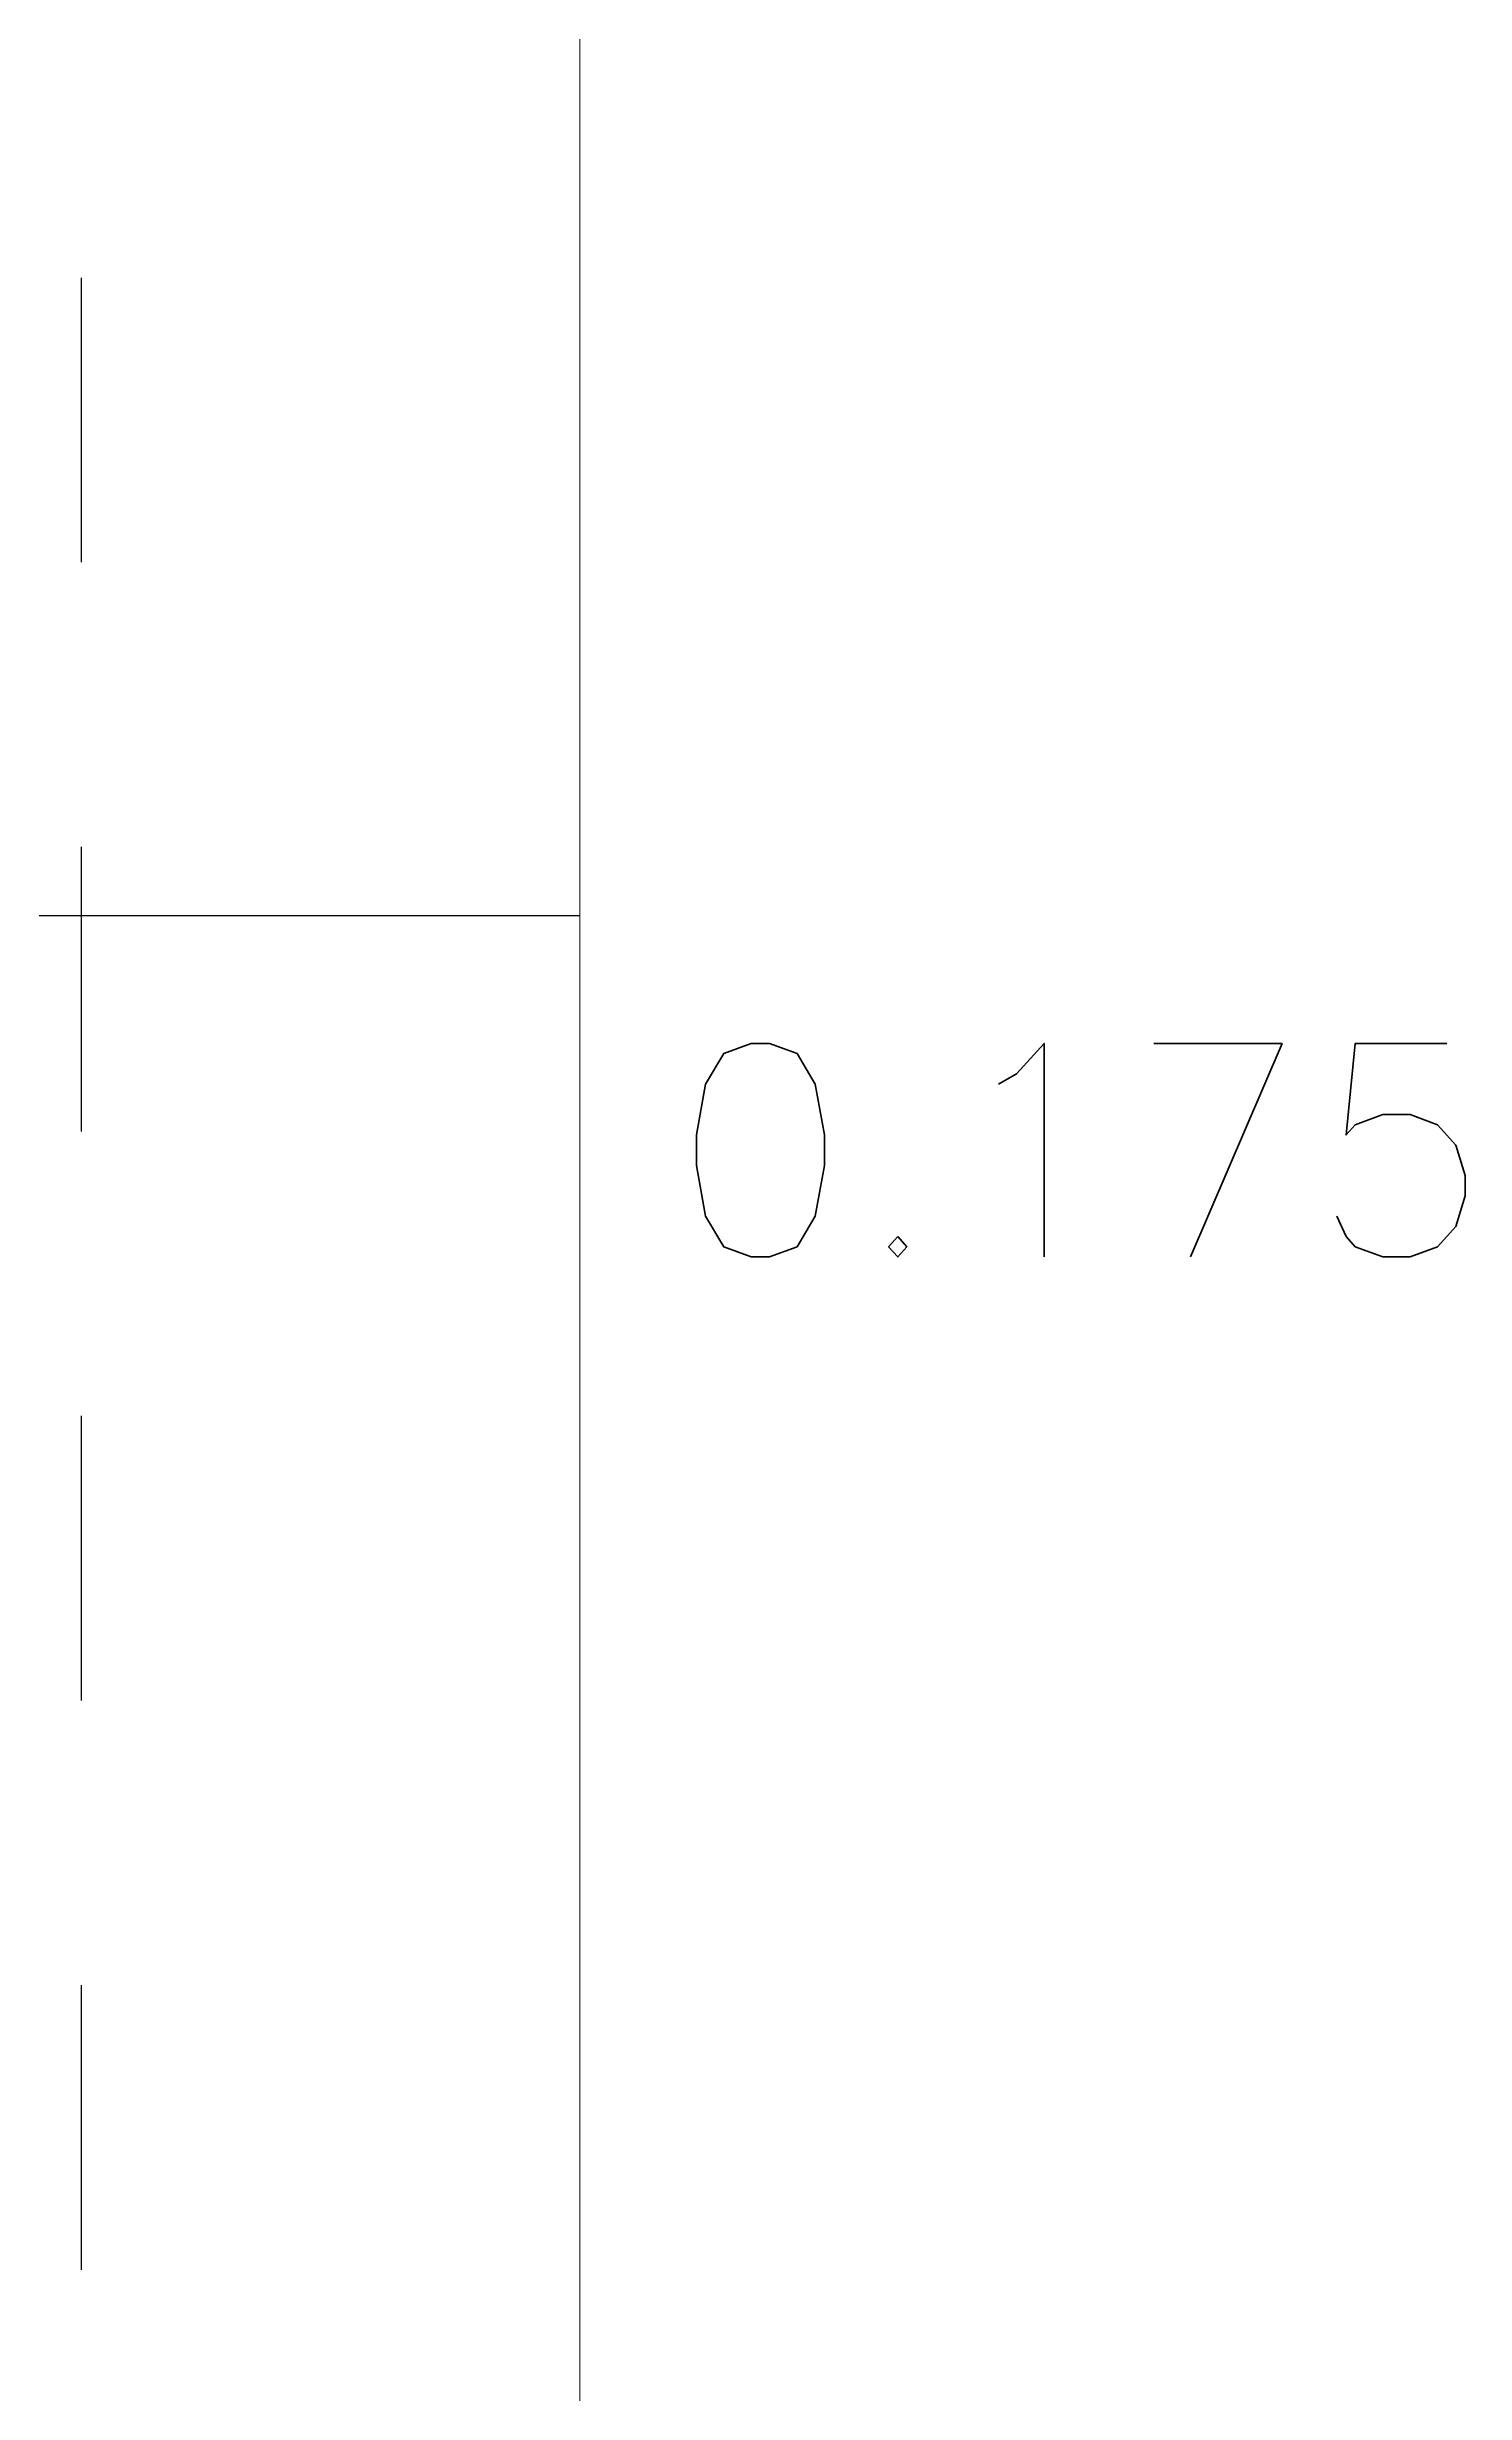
# Model space of a CAD drawing. Header units: millimetres. Extents: x -0.7 to 82.3, y -14.8 to 42.8.
# Drawn here: x 33.706 to 34.204, y 15.631 to 16.456 of the extents above; entities that cross this region are included whole.
import ezdxf

# ---------------------------------------------------------------- set-up
doc = ezdxf.new("R2010")
doc.units = ezdxf.units.MM
doc.header["$LTSCALE"] = 0.01
doc.header["$PDMODE"] = 3
doc.linetypes.add('DASHDOT', pattern=[1, 0.5, -0.25, 0, -0.25])
doc.layers.add('FC_COTAS', color=1, linetype='Continuous')
doc.layers.add('FC_EJES', color=1, linetype='DASHDOT')
doc.layers.add('FC_VIGAS', color=2, linetype='Continuous', lineweight=0)
doc.styles.add('FC_TEXT1', font='romans.shx')
doc.dimstyles.new('FC_COTAS', dxfattribs={"dimtxt": 0.0015, "dimasz": 0.001, "dimexe": 0, "dimexo": 0, "dimgap": 0.001, "dimtad": 1, "dimtih": 1, "dimtoh": 1, "dimzin": 0, "dimdsep": 46, "dimtxsty": 'FC_TEXT1', "dimblk": 'DOT', "dimcen": 0.09, "dimclrd": 256, "dimclre": 256, "dimclrt": 256, "dimadec": 0, "dimazin": 0, "dimtfac": 1, "dimtix": 1, "dimtmove": 2, "dimatfit": 3, "dimfxl": 1.002, "dimtolj": 1, "dimtzin": 0, "dimlwd": -1, "dimarcsym": 0})

# ---------------------------------------------------------------- blocks, each defined once
blk = doc.blocks.new('FC_B_Ejes 2 E-1')
at = {"layer": 'FC_EJES', "ltscale": 0.6}
blk.add_lwpolyline([(5.05, -17.1863), (5.05, 1.30923)], dxfattribs=at)
blk = doc.blocks.new('*D261')
at = {"layer": 'Defpoints', "color": 0, "ltscale": 0.6, "transparency": 16777216}
for p in [(33.54276, 16.15043), (33.71776, 16.15043), (33.71776, 16.15043)]:
    blk.add_point(p, dxfattribs=at)
at = {"layer": 'FC_COTAS', "ltscale": 0.6, "transparency": 16777216}
blk.add_line((33.54276, 16.15043), (33.71776, 16.15043), dxfattribs=at)
at = {"layer": 'FC_COTAS', "ltscale": 0.6, "transparency": 16777216, "insert": (33.36048, 16.06793), "char_height": 0.075, "attachment_point": 5, "style": 'FC_TEXT1'}
blk.add_mtext('\\A1;0.175', dxfattribs=at)
blk = doc.blocks.new('_Dot')
at = {"color": 0, "linetype": 'ByBlock', "lineweight": -2}
blk.add_line((-0.5, 0), (-1, 0), dxfattribs=at)
at = {"color": 0, "linetype": 'ByBlock', "const_width": 0.5}
blk.add_lwpolyline([(-0.25, 0, 1), (0.25, 0, 1)], format="xyb", close=True, dxfattribs=at)
blk = doc.blocks.new('*D262')
at = {"layer": 'Defpoints', "color": 0, "ltscale": 0.6, "transparency": 16777216}
for p in [(33.71776, 16.15043), (33.89276, 16.15043), (33.89276, 16.15043)]:
    blk.add_point(p, dxfattribs=at)
at = {"layer": 'FC_COTAS', "ltscale": 0.6, "transparency": 16777216}
blk.add_line((33.71776, 16.15043), (33.89276, 16.15043), dxfattribs=at)
at = {"layer": 'FC_COTAS', "ltscale": 0.6, "transparency": 16777216, "insert": (34.06866, 16.06793), "char_height": 0.075, "attachment_point": 5, "style": 'FC_TEXT1'}
blk.add_mtext('\\A1;0.175', dxfattribs=at)

msp = doc.modelspace()

# ---------------------------------------------------------------- linework, layer by layer
at = {"layer": 'FC_VIGAS', "ltscale": 0.6}
msp.add_lwpolyline([(33.89276, 13.5454), (33.89276, 16.67625)], dxfattribs=at)

# ---------------------------------------------------------------- block references
at = {"layer": 'FC_EJES'}
msp.add_blockref('FC_B_Ejes 2 E-1', (28.66776, 29.66083), dxfattribs=at)

# ---------------------------------------------------------------- dimensions: what is measured, and where the dimension line sits
at = {"layer": 'FC_COTAS', "ltscale": 0.6}
for base, p1, p2, picture, middle in [((33.71776, 16.15043), (33.54276, 16.15043), (33.71776, 16.15043), '*D261', (33.36048, 16.06793)), ((33.89276, 16.15043), (33.71776, 16.15043), (33.89276, 16.15043), '*D262', (34.06866, 16.06793))]:
    dim = msp.add_linear_dim(base=base, p1=p1, p2=p2, dimstyle='FC_COTAS', override={"dimscale": 0, "dimdec": 3, "dimtix": 1, "dimtofl": 1, "dimtmove": 2, "dimatfit": 3}, dxfattribs=at)
    dim.commit()
    dim.dimension.update_dxf_attribs({"geometry": picture, "text_midpoint": middle, "dimtype": 128})

doc.saveas('drawing.dxf')
